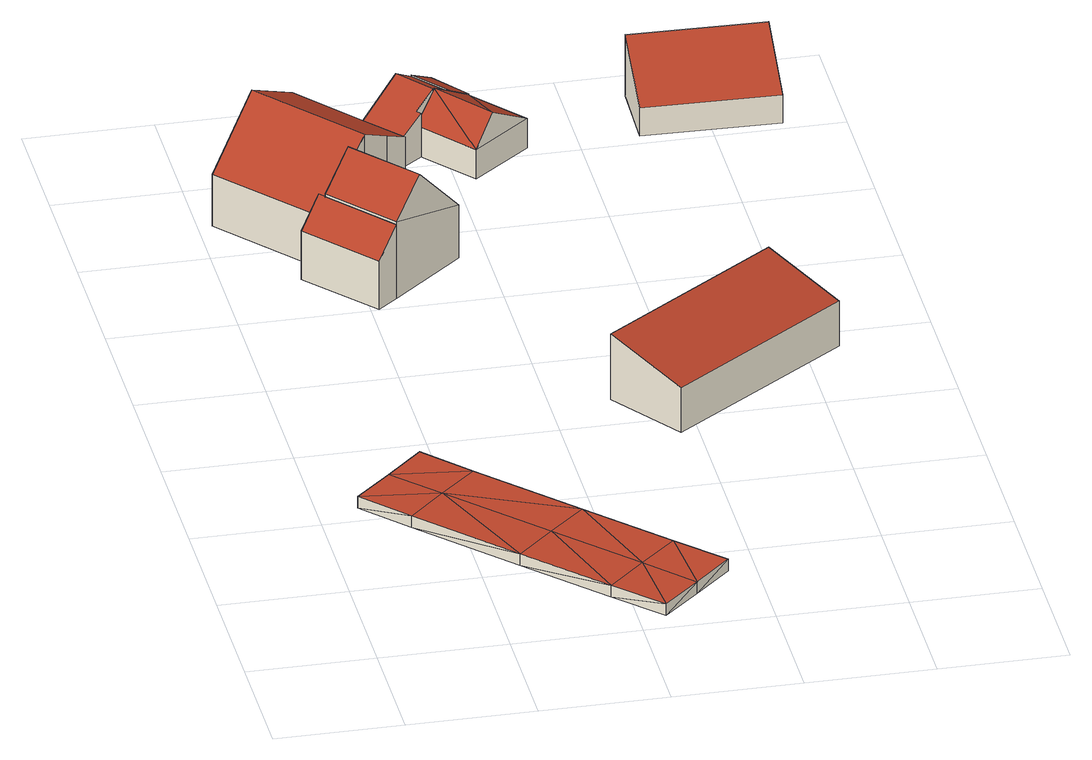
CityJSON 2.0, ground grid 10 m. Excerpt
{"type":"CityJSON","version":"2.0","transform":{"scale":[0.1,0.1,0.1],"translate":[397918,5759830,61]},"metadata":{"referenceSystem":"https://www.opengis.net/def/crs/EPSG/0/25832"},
"CityObjects":{
"building1":{"type":"Building","attributes":{"Geometrietyp2DReferenz":"2000","Gemeindeschluessel":"05558020","function":"53001_1800","roofType":"9999","measuredHeight":1},"geometry":[{"type":"Solid","lod":"2","boundaries":[[[[0,1,2]],[[1,3,2]],[[4,5,0]],[[5,1,0]],[[6,7,4]],[[7,5,4]],[[8,9,6]],[[9,7,6]],[[10,11,8]],[[11,9,8]],[[12,13,10]],[[13,11,10]],[[14,15,12]],[[15,13,12]],[[16,17,14]],[[17,15,14]],[[18,19,16]],[[19,17,16]],[[20,21,18]],[[21,19,18]],[[22,23,20]],[[23,21,20]],[[2,3,22]],[[3,23,22]],[[24,3,5]],[[5,3,1]],[[25,24,7]],[[7,24,5]],[[26,25,7]],[[26,7,9]],[[13,26,9]],[[13,9,11]],[[21,23,24]],[[24,23,3]],[[19,21,24]],[[19,24,25]],[[19,25,17]],[[17,25,26]],[[15,17,26]],[[15,26,13]],[[27,4,2]],[[4,0,2]],[[28,6,27]],[[6,4,27]],[[29,6,28]],[[29,8,6]],[[12,8,29]],[[12,10,8]],[[20,27,22]],[[27,2,22]],[[18,27,20]],[[18,28,27]],[[18,16,28]],[[16,29,28]],[[14,29,16]],[[14,12,29]]]],"semantics":{"surfaces":[{"type":"WallSurface"},{"type":"GroundSurface"},{"type":"RoofSurface"}],"values":[[0,0,0,0,0,0,0,0,0,0,0,0,0,0,0,0,0,0,0,0,0,0,0,0,1,1,1,1,1,1,1,1,1,1,1,1,1,1,1,1,2,2,2,2,2,2,2,2,2,2,2,2,2,2,2,2]]}}]},
"building2":{"type":"Building","attributes":{"Gemeindeschluessel":"05558020","Geometrietyp2DReferenz":"3000","function":"31001_1000"},"address":[{"country":"Germany","locality":"Havixbeck","thoroughfareNumber":"91","thoroughfareName":"Schonebeck"}],"children":["building2-1","building2-2","building2-3","building2-4"]},
"building2-1":{"type":"BuildingPart","attributes":{"roofType":"2100","measuredHeight":4.83},"parents":["building2"],"geometry":[{"type":"Solid","lod":"2","boundaries":[[[[30,31,32,33]],[[34,35,31,30]],[[36,37,35,34]],[[38,39,37,36]],[[40,41,39,38]],[[42,43,41,40]],[[38,36,34,30,33,42,40]],[[32,31,35,37,39,41,43]],[[43,42,33,32]]]],"semantics":{"surfaces":[{"type":"WallSurface"},{"type":"RoofSurface"},{"type":"GroundSurface"},{"type":"ClosureSurface"}],"values":[[0,0,0,0,0,0,1,2,3]]}}]},
"building2-2":{"type":"BuildingPart","attributes":{"roofType":"3100","measuredHeight":9.4},"parents":["building2"],"geometry":[{"type":"Solid","lod":"2","boundaries":[[[[44,45,46,47]],[[48,33,32,45,44]],[[43,42,49]],[[50,51,43,49]],[[52,53,54,51,50]],[[47,46,55,56]],[[52,50,49,48,44,57]],[[47,56,58,59,60,57,44]],[[45,32,43,51,54,61,62,55,46]],[[33,48,49,42]],[[43,32,33,42]],[[53,52,57,63]],[[54,53,64,61]],[[53,63,64]],[[63,57,60]],[[62,61,64,59,58]],[[64,63,60,59]],[[62,58,56,55]]]],"semantics":{"surfaces":[{"type":"WallSurface"},{"type":"RoofSurface"},{"type":"GroundSurface"},{"type":"ClosureSurface"}],"values":[[0,0,0,0,0,0,1,1,2,0,3,0,3,3,0,3,3,3]]}}]},
"building2-3":{"type":"BuildingPart","attributes":{"roofType":"3100","measuredHeight":9.27},"parents":["building2"],"geometry":[{"type":"Solid","lod":"2","boundaries":[[[[65,66,54,53]],[[67,68,69,66,65]],[[65,70,67]],[[53,63,60,71,70,65]],[[67,70,71,72]],[[66,69,62,61,54]],[[68,67,72,73]],[[68,73,58,62,69]],[[58,73,72,59]],[[54,61,64,53]],[[61,62,58,59,64]],[[71,60,59,72]],[[63,53,64]],[[60,63,64,59]]]],"semantics":{"surfaces":[{"type":"WallSurface"},{"type":"RoofSurface"},{"type":"GroundSurface"},{"type":"ClosureSurface"}],"values":[[0,0,0,1,1,2,0,3,0,3,3,0,3,3]]}}]},
"building2-4":{"type":"BuildingPart","attributes":{"roofType":"2100","measuredHeight":6.3},"parents":["building2"],"geometry":[{"type":"Solid","lod":"2","boundaries":[[[[74,75,69,68]],[[76,77,75,74]],[[78,56,55,77,76]],[[76,74,68,73,78]],[[75,77,55,62,69]],[[56,78,73,58]],[[55,56,58,62]],[[62,58,73,68,69]]]],"semantics":{"surfaces":[{"type":"WallSurface"},{"type":"RoofSurface"},{"type":"GroundSurface"},{"type":"ClosureSurface"}],"values":[[0,0,0,1,2,0,3,3]]}}]},
"building3":{"type":"Building","attributes":{"Gemeindeschluessel":"05558020","Geometrietyp2DReferenz":"3000","function":"31001_2460"},"children":["building3-1","building3-2"]},
"building3-1":{"type":"BuildingPart","attributes":{"roofType":"3100","measuredHeight":4.8},"parents":["building3"],"geometry":[{"type":"Solid","lod":"2","boundaries":[[[[79,80,81,82]],[[83,84,80,79]],[[85,86,87,88]],[[82,81,86,85]],[[89,82,85]],[[90,91,89,85]],[[89,91,79]],[[92,93,94,83,79,91]],[[95,90,85,88]],[[89,79,82]],[[80,84,96,97,87,86,81]],[[84,83,94,96]],[[97,98,88,87]],[[96,94,98,97]],[[90,95,92,91]],[[95,88,98,93,92]],[[98,94,93]]]],"semantics":{"surfaces":[{"type":"WallSurface"},{"type":"RoofSurface"},{"type":"GroundSurface"},{"type":"ClosureSurface"}],"values":[[0,0,0,0,1,1,1,1,0,0,2,3,3,3,0,3,3]]}}]},
"building3-2":{"type":"BuildingPart","attributes":{"roofType":"3100","measuredHeight":4.8},"parents":["building3"],"geometry":[{"type":"Solid","lod":"2","boundaries":[[[[99,100,101,102]],[[103,104,100,99]],[[105,106,104,103]],[[95,88,87,106,105]],[[102,101,84,83,107]],[[92,95,105,103,108]],[[99,102,107,109,108,103]],[[100,104,106,87,97,96,84,101]],[[92,108,93]],[[87,88,98,97]],[[88,95,92,93,98]],[[94,93,108,109]],[[98,94,96,97]],[[98,93,94]],[[94,109,107,83]],[[84,96,94,83]]]],"semantics":{"surfaces":[{"type":"WallSurface"},{"type":"RoofSurface"},{"type":"GroundSurface"},{"type":"ClosureSurface"}],"values":[[0,0,0,0,0,1,1,2,0,3,3,0,3,3,0,3]]}}]},
"building4":{"type":"Building","attributes":{"Gemeindeschluessel":"05558020","Geometrietyp2DReferenz":"3000","function":"51009_1610","roofType":"2100","measuredHeight":3.86},"geometry":[{"type":"Solid","lod":"2","boundaries":[[[[90,87,86,110]],[[111,106,87,90]],[[112,113,106,111]],[[110,86,113,112]],[[111,90,110,112]],[[87,106,113,86]]]],"semantics":{"surfaces":[{"type":"WallSurface"},{"type":"RoofSurface"},{"type":"GroundSurface"}],"values":[[0,0,0,0,1,2]]}}]},
"building5":{"type":"Building","attributes":{"Gemeindeschluessel":"05558020","Geometrietyp2DReferenz":"3000","function":"31001_2000","roofType":"2100","measuredHeight":5.64},"geometry":[{"type":"Solid","lod":"2","boundaries":[[[[114,115,116,117]],[[118,119,115,114]],[[120,121,119,118]],[[117,116,121,120]],[[118,114,117,120]],[[115,119,121,116]]]],"semantics":{"surfaces":[{"type":"WallSurface"},{"type":"RoofSurface"},{"type":"GroundSurface"}],"values":[[0,0,0,0,1,2]]}}]},
"building6":{"type":"Building","attributes":{"Gemeindeschluessel":"05558020","Geometrietyp2DReferenz":"3000","function":"51009_1611","roofType":"2100","measuredHeight":5.2},"geometry":[{"type":"Solid","lod":"2","boundaries":[[[[122,123,124,125]],[[126,127,123,122]],[[128,129,127,126]],[[125,124,129,128]],[[126,122,125,128]],[[123,127,129,124]]]],"semantics":{"surfaces":[{"type":"WallSurface"},{"type":"RoofSurface"},{"type":"GroundSurface"}],"values":[[0,0,0,0,1,2]]}}]}
},
"vertices":[
[86,260,26],[86,260,16],[57,232,26],[57,232,16],[119,224,26],[119,224,16],[186,153,26],[186,153,16],[242,94,26],[242,94,16],[276,59,26],[276,59,16],[247,31,26],[247,31,16],[218,4,26],[218,4,16],[184,39,26],[184,39,16],[128,98,26],[128,98,16],[61,169,26],[61,169,16],[28,205,26],[28,205,16],[90,197,16],[157,126,16],[213,67,16],[90,197,26],[157,126,26],[213,67,26],
[82,703,59],[82,703,11],[83,703,11],[83,703,59],[105,723,46],[105,723,11],[139,683,45],[139,683,11],[136,680,47],[136,680,11],[146,668,47],[146,668,11],[126,651,59],[126,651,11],
[46,672,105],[46,672,11],[10,641,11],[10,641,55],[83,703,81],[126,651,81],[151,622,81],[151,622,11],[135,609,91],[135,609,56],[135,609,11],[74,565,11],[74,565,55],[114,591,105],[78,560,55],[90,570,72],[106,584,94],[114,591,11],[78,560,11],[114,591,83],[114,591,63],
[178,558,56],[178,558,11],[121,509,76],[121,509,74],[121,509,11],[142,527,104],[99,578,104],[78,560,76],[78,560,74],
[105,496,52],[105,496,11],[58,551,52],[58,551,11],[74,565,74],
[215,672,34],[215,672,9],[261,709,9],[261,709,34],[182,712,34],[182,712,9],[226,752,34],[226,752,9],[209,739,9],[209,739,34],[230,684,57],[209,739,47],[195,728,57],[195,728,56],[194,727,55],[179,716,34],[209,739,46],[179,716,9],[194,727,9],[194,727,34],
[141,729,34],[141,729,9],[165,699,9],[165,699,34],[172,755,57],[172,755,9],[186,767,46],[186,767,9],[182,712,46],[194,727,57],[179,716,46],
[226,752,35],[186,767,47],[204,781,35],[204,781,9],
[426,376,48],[426,376,10],[385,434,10],[385,434,66],[286,275,48],[286,275,10],[245,333,66],[245,333,10],
[453,708,32],[453,708,8],[455,768,8],[455,768,60],[346,711,32],[346,711,8],[348,771,60],[348,771,8]
]}
